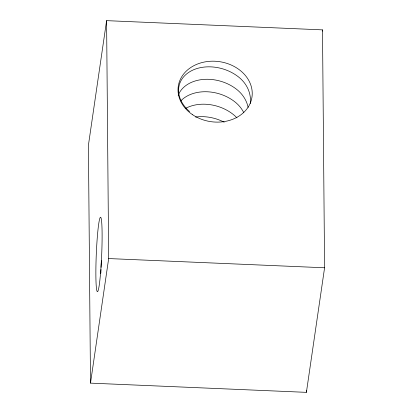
<?xml version="1.0" encoding="UTF-8"?>
<svg xmlns="http://www.w3.org/2000/svg" width="413" height="413" viewBox="0 0 413 413"><rect width="100%" height="100%" fill="white"/><g stroke="black" fill="none" stroke-linecap="round" stroke-linejoin="round"><path stroke-width="0.62" d="M106.595 20.65L88.418 145.221L90.499 383.13L306.405 392.35L324.582 267.779L322.501 29.87L106.595 20.65L108.671 258.564L90.499 383.13M322.321 31.14L322.501 29.87M108.671 258.564L324.582 267.779M306.389 390.414L306.405 392.35M195.566 117.065A36.834 27.17 16 0 1 224.171 122.207M180.755 100.917A36.834 27.17 16 0 1 236.071 102.832A36.834 32.137 -2.3 0 1 243.815 112.687M185.215 108.567A36.834 27.17 16 0 1 234.254 115.289A36.834 32.137 -2.3 0 1 236.948 117.896M178.179 95.258A36.834 27.17 16 0 1 237.893 90.38A36.834 32.137 -2.3 0 1 248.12 107.411M189.639 111.613A36.834 27.17 16 0 1 188.622 72.451A36.834 27.17 16 0 1 239.71 77.923A36.834 32.137 -2.3 0 1 250.355 103.482M100.865 273.06A36.834 2.669 -86.1 0 1 100.973 269.477M101.056 267.35A36.834 2.669 -86.1 0 1 101.371 260.691M192.639 114.757A37.242 30.309 8.3 0 0 251.94 97.308A37.242 30.309 8.3 0 0 200.811 62.895A37.242 30.309 8.3 0 0 192.639 114.757M100.519 273.545A37.242 2.705 -87.6 0 0 100.627 217.248A37.242 2.705 -87.6 0 0 95.868 272.565A37.242 2.705 -87.6 0 0 100.519 273.545"/></g></svg>
